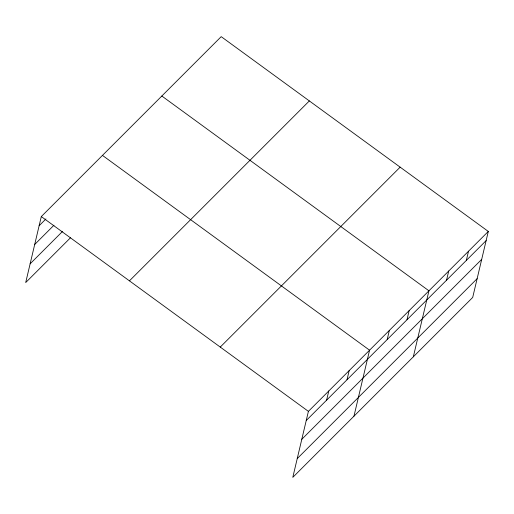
<?xml version="1.0" encoding="UTF-8"?>
<svg xmlns="http://www.w3.org/2000/svg" width="514" height="514" viewBox="0 0 514 514"><rect width="100%" height="100%" fill="white"/><g stroke="black" fill="none" stroke-linecap="round" stroke-linejoin="round"><path stroke-width="0.77" d="M488.3 231.435L308.4 411.361L292.8 477.352L472.7 297.433L488.3 231.435L221.2 36.648L41.3 216.567L25.7 282.565L70.444 237.815M326.621 400.136L328.787 390.968M347.008 379.75L349.179 370.575M353.966 416.179L369.566 350.188L102.466 155.395M387.19 339.561L389.355 330.393M406.979 319.772L409.144 310.604M413.333 356.806L428.933 290.808L161.833 96.022M446.557 280.188L448.722 271.019M466.346 260.399L468.511 251.23M39.135 225.736L45.926 218.938M34.701 244.491L53.957 225.235M30.133 263.81L62.412 231.525M129.444 280.85L309.344 100.924M220.255 347.079L400.155 167.153M306.235 420.529L486.135 240.603M301.802 439.284L481.702 259.358M297.233 458.604L477.133 278.678M41.3 216.567L308.4 411.361"/></g></svg>
